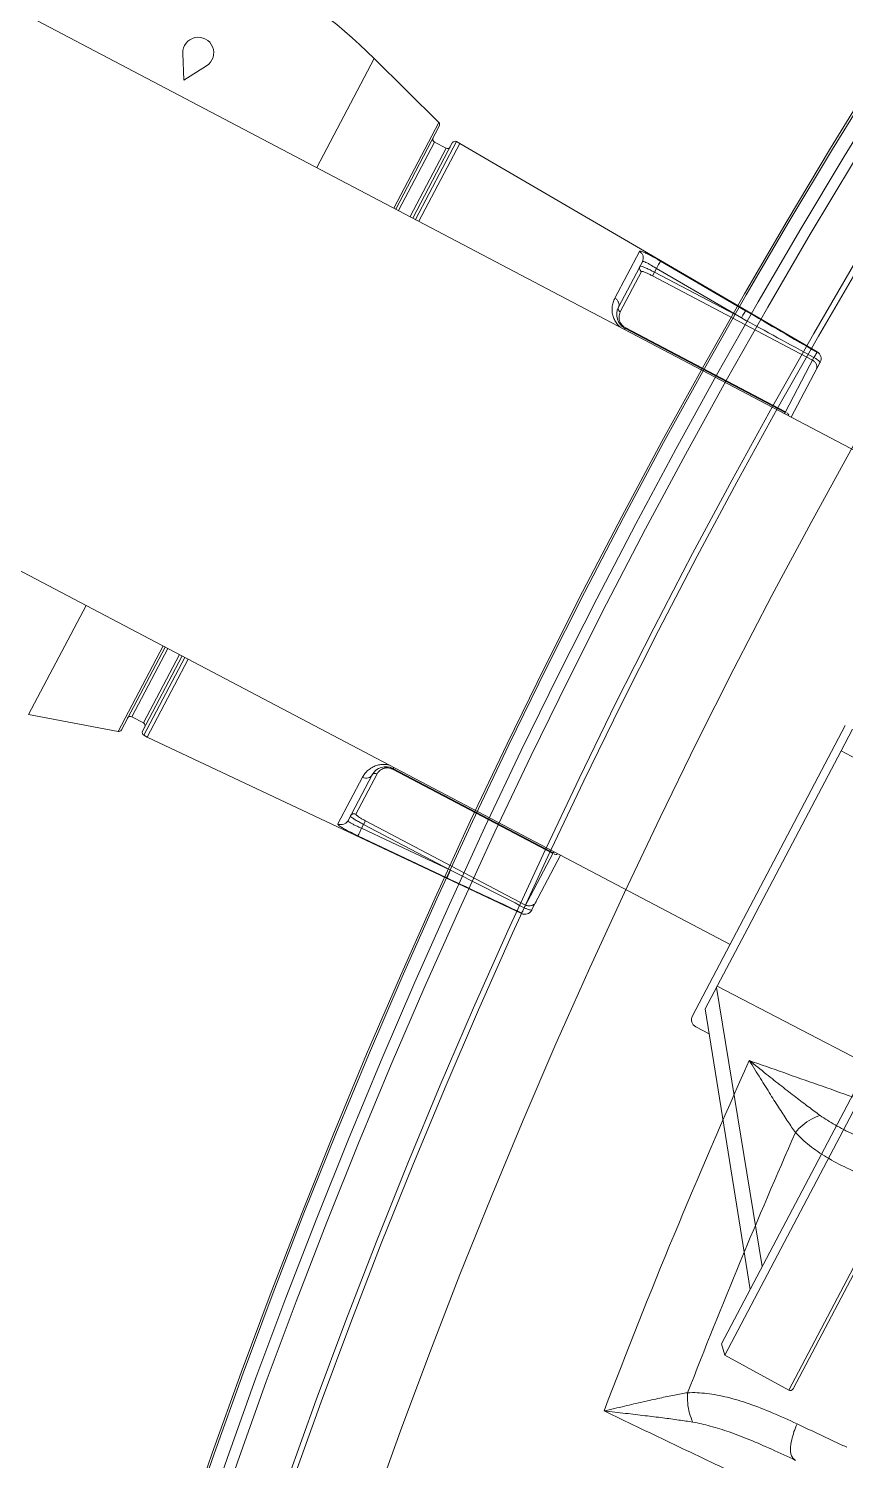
# Model space of a CAD drawing. Header units: metres. Extents: x 1628 to 1845, y 824 to 931.
# Drawn here: x 1706.6422 to 1706.7478, y 879.872 to 880.0572 of the extents above; entities that cross this region are included whole.
import ezdxf

# ---------------------------------------------------------------- set-up
doc = ezdxf.new("R2010")
doc.units = ezdxf.units.M
doc.header["$LTSCALE"] = 0.15
doc.layers.add('hidrosanitário', color=26, linetype='Continuous', lineweight=0)

msp = doc.modelspace()

# ---------------------------------------------------------------- linework, layer by layer
at = {"layer": 'hidrosanitário'}
for p, q in [((1706.50247, 880.13239), (1706.76267, 879.9954)), ((1706.47266, 880.07575), (1706.73286, 879.93877))]:
    msp.add_line(p, q, dxfattribs=at)
at = {"layer": 'hidrosanitário', "linetype": 'Continuous'}
for p, q in [((1706.66224, 880.05053), (1706.66211, 880.05399)), ((1706.67942, 880.03923), (1706.68685, 880.05334)), ((1706.6952, 880.04505), (1706.68685, 880.05334)), ((1706.66517, 880.05238), (1706.66224, 880.05053)), ((1706.68938, 880.03399), (1706.6952, 880.04505)), ((1706.68963, 880.03386), (1706.69527, 880.04458)), ((1706.69464, 880.04252), (1706.68998, 880.03367)), ((1706.69184, 880.03269), (1706.69695, 880.0424)), ((1706.69219, 880.03251), (1706.69749, 880.04257)), ((1706.69264, 880.03227), (1706.69794, 880.04234)), ((1706.69614, 880.04173), (1706.69464, 880.04252)), ((1706.69794, 880.04234), (1706.69749, 880.04257)), ((1706.74414, 880.01538), (1706.69794, 880.04234)), ((1706.69614, 880.04173), (1706.69149, 880.03288)), ((1706.72114, 880.02837), (1706.71797, 880.02234)), ((1706.71843, 880.02116), (1706.72153, 880.02705)), ((1706.73487, 880.0207), (1706.72387, 880.02712)), ((1706.71867, 880.02055), (1706.72142, 880.02576)), ((1706.72282, 880.02521), (1706.72333, 880.02618)), ((1706.72282, 880.02521), (1706.74353, 880.01431)), ((1706.72307, 880.02569), (1706.73433, 880.01977)), ((1706.73433, 880.01977), (1706.72333, 880.02618)), ((1706.71931, 880.01854), (1706.71926, 880.01845)), ((1706.71926, 880.01846), (1706.73997, 880.00755)), ((1706.74002, 880.00764), (1706.71931, 880.01854)), ((1706.73997, 880.00755), (1706.74371, 880.01465)), ((1706.74077, 880.00693), (1706.74452, 880.01405)), ((1706.7441, 880.01531), (1706.74414, 880.01538)), ((1706.64218, 879.96849), (1706.64961, 879.9826)), ((1706.65374, 879.96629), (1706.65956, 879.97736)), ((1706.65417, 879.9665), (1706.65981, 879.97722)), ((1706.66017, 879.97704), (1706.65551, 879.96819)), ((1706.65691, 879.96635), (1706.66203, 879.97606)), ((1706.66167, 879.97625), (1706.65701, 879.9674)), ((1706.65708, 879.96581), (1706.66238, 879.97587)), ((1706.65752, 879.96557), (1706.66282, 879.97564)), ((1706.65374, 879.96629), (1706.64218, 879.96849)), ((1706.65701, 879.9674), (1706.65551, 879.96819)), ((1706.74776, 879.96709), (1706.72799, 879.92952)), ((1706.74869, 879.9666), (1706.74722, 879.9638)), ((1706.65752, 879.96557), (1706.65708, 879.96581)), ((1706.7059, 879.94274), (1706.65752, 879.96557)), ((1706.74722, 879.9638), (1706.73671, 879.94383)), ((1706.74722, 879.9638), (1706.76663, 879.95337)), ((1706.68535, 879.96038), (1706.68217, 879.95435)), ((1706.68658, 879.96067), (1706.68348, 879.95478)), ((1706.68448, 879.9556), (1706.68722, 879.96081)), ((1706.68924, 879.96142), (1706.68928, 879.96151)), ((1706.68924, 879.96142), (1706.70995, 879.95052)), ((1706.68928, 879.96151), (1706.70999, 879.95061)), ((1706.76819, 879.95633), (1706.73174, 879.88709)), ((1706.76912, 879.95584), (1706.73217, 879.88566)), ((1706.68573, 879.95475), (1706.68522, 879.95378)), ((1706.68522, 879.95378), (1706.69673, 879.94835)), ((1706.69673, 879.94835), (1706.68547, 879.95427)), ((1706.70643, 879.94385), (1706.68573, 879.95475)), ((1706.68475, 879.9528), (1706.69626, 879.94737)), ((1706.74045, 879.88111), (1706.77747, 879.95145)), ((1706.77784, 879.95125), (1706.74101, 879.88129)), ((1706.70625, 879.94351), (1706.70999, 879.95061)), ((1706.70721, 879.94318), (1706.71096, 879.9503)), ((1706.73671, 879.94383), (1706.73515, 879.94088)), ((1706.7059, 879.94274), (1706.70593, 879.94281)), ((1706.73515, 879.94088), (1706.72965, 879.93042)), ((1706.737, 879.89709), (1706.73112, 879.93321)), ((1706.75075, 879.92321), (1706.7312, 879.93337)), ((1706.72965, 879.93042), (1706.73243, 879.91297)), ((1706.73016, 879.92719), (1706.72843, 879.9281)), ((1706.73243, 879.91297), (1706.73544, 879.89413)), ((1706.73174, 879.88709), (1706.73217, 879.88566)), ((1706.73217, 879.88566), (1706.74044, 879.88112))]:
    msp.add_line(p, q, dxfattribs=at)
at = {"layer": 'hidrosanitário', "color": 252}
for radius in [0.90615, 0.90588, 0.90411, 0.90269, 0.89582, 0.89514, 0.88421]:
    msp.add_circle((1707.52082, 879.57185), radius, dxfattribs=at)
at = {"layer": 'hidrosanitário', "linetype": 'Continuous'}
for centre, radius, start, end in [((1706.63755, 880.00363), 0.07, 45.2353, 79.2353), ((1706.66411, 880.05407), 0.002, 302.2353, 182.2353), ((1706.69492, 880.04477), 0.0004, 332.2353, 45.2353), ((1706.69483, 880.04287), 0.0004, 152.2353, 242.2353), ((1706.69633, 880.04208), 0.0004, 242.2353, 332.2353), ((1706.69731, 880.04222), 0.0004, 62.2353, 152.2353), ((1706.7202, 880.02022), 0.002, 152.2353, 242.2189), ((1706.72001, 880.01988), 0.00151, 223.7368, 236.1725), ((1706.74363, 880.01451), 0.001, 332.2353, 59.7353), ((1706.65532, 879.96784), 0.0004, 62.2353, 152.2353), ((1706.65381, 879.96669), 0.0004, 259.2353, 332.2353), ((1706.65727, 879.96616), 0.0004, 152.2353, 242.2353), ((1706.65683, 879.96704), 0.0004, 332.2353, 62.2353), ((1706.68835, 879.95974), 0.002, 62.2473, 152.2353), ((1706.68853, 879.96008), 0.00152, 62.2289, 84.2334), ((1706.70633, 879.94365), 0.001, 244.7353, 332.2353), ((1706.72892, 879.92903), 0.00105, 152.2353, 242.2353), ((1706.74064, 879.88148), 0.00042, 241.2353, 332.2353)]:
    msp.add_arc(centre, radius, start, end, dxfattribs=at)
at = {"layer": 'hidrosanitário', "color": 252}
for radius, start, end in [(0.8607, 155.86699, 159.13301), (0.85147, 156.27373, 158.72624)]:
    msp.add_arc((1707.52082, 879.57185), radius, start, end, dxfattribs=at)
at = {"layer": 'hidrosanitário', "linetype": 'Continuous'}
for points, knots in [([(1706.72387, 880.02712), (1706.72365, 880.02725), (1706.72322, 880.02749), (1706.72261, 880.02783), (1706.72207, 880.02811), (1706.72162, 880.0283), (1706.72136, 880.02841), (1706.72117, 880.02841), (1706.72114, 880.02837)], [0, 0, 0, 0, 0.383362, 0.743493, 1.055002, 1.296434, 1.452291, 1.522134, 1.522134, 1.522134, 1.522134]), ([(1706.72153, 880.02705), (1706.72159, 880.02716), (1706.72166, 880.02741), (1706.72163, 880.02779), (1706.72145, 880.02814), (1706.72125, 880.02831), (1706.72114, 880.02837)], [0, 0, 0, 0, 0.1881541, 0.376733, 0.5659239, 0.755574, 0.755574, 0.755574, 0.755574]), ([(1706.72333, 880.02618), (1706.72319, 880.02627), (1706.7229, 880.02644), (1706.7225, 880.02668), (1706.72215, 880.02688), (1706.72185, 880.02701), (1706.72167, 880.02709), (1706.72154, 880.02708), (1706.72153, 880.02705)], [0, 0, 0, 0, 0.256341, 0.496326, 0.70375, 0.864354, 0.968157, 1.01727, 1.01727, 1.01727, 1.01727]), ([(1706.72333, 880.02618), (1706.7234, 880.02629), (1706.72352, 880.02651), (1706.72369, 880.02679), (1706.7238, 880.02699), (1706.72386, 880.02709), (1706.72387, 880.02712)], [0, 0, 0, 0, 0.1967348, 0.3691027, 0.490051, 0.5405995, 0.5405995, 0.5405995, 0.5405995]), ([(1706.72142, 880.02576), (1706.72134, 880.0258), (1706.72121, 880.02593), (1706.72113, 880.02618), (1706.72117, 880.02636), (1706.72121, 880.02644)], [0, 0, 0, 0, 0.1293195, 0.2581645, 0.3865282, 0.3865282, 0.3865282, 0.3865282]), ([(1706.72121, 880.02644), (1706.72122, 880.02647), (1706.72141, 880.02644), (1706.72164, 880.02637), (1706.72206, 880.02619), (1706.72254, 880.02597), (1706.72289, 880.02579), (1706.72307, 880.02569)], [0, 0, 0, 0, 0.060668, 0.205865, 0.428175, 0.70724, 1.016274, 1.016274, 1.016274, 1.016274]), ([(1706.72142, 880.02576), (1706.72143, 880.02579), (1706.72157, 880.02578), (1706.72175, 880.02572), (1706.72206, 880.02559), (1706.72242, 880.02542), (1706.72269, 880.02529), (1706.72282, 880.02521)], [0, 0, 0, 0, 0.04644, 0.1555885, 0.3225791, 0.5322762, 0.7639218, 0.7639218, 0.7639218, 0.7639218]), ([(1706.71797, 880.02234), (1706.71787, 880.02215), (1706.71771, 880.02177), (1706.7176, 880.02117), (1706.7176, 880.02056), (1706.71772, 880.01997), (1706.71795, 880.01942), (1706.71828, 880.01894), (1706.71855, 880.01867), (1706.71868, 880.01856)], [0, 0, 0, 0, 0.311937, 0.615057, 0.913828, 1.211986, 1.511375, 1.809281, 2.075705, 2.075705, 2.075705, 2.075705]), ([(1706.71843, 880.02116), (1706.71848, 880.02125), (1706.71853, 880.02147), (1706.71847, 880.02181), (1706.71827, 880.02212), (1706.71808, 880.02227), (1706.71797, 880.02234)], [0, 0, 0, 0, 0.1586978, 0.3262556, 0.5058432, 0.6939766, 0.6939766, 0.6939766, 0.6939766]), ([(1706.71867, 880.02055), (1706.7186, 880.02059), (1706.71847, 880.0207), (1706.71837, 880.02093), (1706.71839, 880.02109), (1706.71843, 880.02116)], [0, 0, 0, 0, 0.1281554, 0.2478918, 0.3585709, 0.3585709, 0.3585709, 0.3585709]), ([(1706.71892, 880.01883), (1706.71888, 880.01887), (1706.71877, 880.019), (1706.71863, 880.01924), (1706.71852, 880.01956), (1706.71849, 880.01989), (1706.71854, 880.02023), (1706.71862, 880.02045), (1706.71867, 880.02055)], [0, 0, 0, 0, 0.0837756, 0.250863, 0.4161317, 0.5810478, 0.7488806, 0.9242107, 0.9242107, 0.9242107, 0.9242107]), ([(1706.73433, 880.01977), (1706.73439, 880.01988), (1706.73451, 880.0201), (1706.73468, 880.02038), (1706.73479, 880.02058), (1706.73485, 880.02067), (1706.73487, 880.0207)], [0, 0, 0, 0, 0.196773, 0.3691655, 0.4901134, 0.5406311, 0.5406311, 0.5406311, 0.5406311]), ([(1706.74371, 880.01465), (1706.74214, 880.01551), (1706.73901, 880.01721), (1706.73589, 880.01892), (1706.73433, 880.01977)], [0, 0, 0, 0, 2.676588, 5.343447, 5.343447, 5.343447, 5.343447]), ([(1706.7441, 880.01531), (1706.74256, 880.01621), (1706.73948, 880.01801), (1706.7364, 880.01981), (1706.73487, 880.0207)], [0, 0, 0, 0, 2.678908, 5.348033, 5.348033, 5.348033, 5.348033]), ([(1706.71926, 880.01845), (1706.71927, 880.01845), (1706.71926, 880.0184), (1706.71924, 880.01835), (1706.71922, 880.0183), (1706.71922, 880.01828)], [0, 0, 0, 0, 0.01598449, 0.05765408, 0.09272913, 0.09272913, 0.09272913, 0.09272913]), ([(1706.74353, 880.01431), (1706.74364, 880.01425), (1706.74385, 880.01409), (1706.74404, 880.01373), (1706.74409, 880.01334), (1706.74401, 880.01308), (1706.74395, 880.01297)], [0, 0, 0, 0, 0.1950565, 0.3898731, 0.5843497, 0.7785854, 0.7785854, 0.7785854, 0.7785854]), ([(1706.74371, 880.01465), (1706.74373, 880.01469), (1706.74378, 880.01478), (1706.74386, 880.0149), (1706.74393, 880.01502), (1706.74399, 880.01513), (1706.74404, 880.01522), (1706.74408, 880.01527), (1706.7441, 880.0153), (1706.7441, 880.01531)], [0, 0, 0, 0, 0.072719, 0.1467175, 0.2177661, 0.2812752, 0.332701, 0.3680286, 0.3843114, 0.3843114, 0.3843114, 0.3843114]), ([(1706.74371, 880.01465), (1706.74382, 880.01459), (1706.74402, 880.01447), (1706.74428, 880.01429), (1706.74443, 880.01415), (1706.74448, 880.01405), (1706.74449, 880.01403)], [0, 0, 0, 0, 0.1899533, 0.3547756, 0.4699753, 0.5069739, 0.5069739, 0.5069739, 0.5069739]), ([(1706.73992, 880.00738), (1706.73993, 880.00739), (1706.73994, 880.00743), (1706.73996, 880.00748), (1706.73997, 880.00752), (1706.73998, 880.00755), (1706.73997, 880.00755)], [0.02205402, 0.02205402, 0.02205402, 0.02205402, 0.04312583, 0.07896182, 0.10364156, 0.11448636, 0.11448636, 0.11448636, 0.11448636]), ([(1706.74018, 880.00753), (1706.74023, 880.0075), (1706.74033, 880.00741), (1706.74041, 880.00731), (1706.74044, 880.00726)], [0, 0, 0, 0, 0.096565, 0.1907071, 0.1907071, 0.1907071, 0.1907071]), ([(1706.68887, 879.96193), (1706.68869, 879.96198), (1706.68831, 879.96205), (1706.68772, 879.96204), (1706.68712, 879.96191), (1706.68656, 879.96166), (1706.68606, 879.96131), (1706.68565, 879.96088), (1706.68544, 879.96055), (1706.68535, 879.96038)], [0.02311, 0.02311, 0.02311, 0.02311, 0.295783, 0.60018, 0.904946, 1.207916, 1.511676, 1.815282, 2.098379, 2.098379, 2.098379, 2.098379]), ([(1706.68658, 879.96067), (1706.68653, 879.96058), (1706.68638, 879.96041), (1706.68607, 879.96027), (1706.6857, 879.96025), (1706.68546, 879.96033), (1706.68535, 879.96038)], [0, 0, 0, 0, 0.1586966, 0.3262538, 0.5058416, 0.6939766, 0.6939766, 0.6939766, 0.6939766]), ([(1706.68722, 879.96081), (1706.68715, 879.96085), (1706.68698, 879.9609), (1706.68674, 879.96085), (1706.68662, 879.96073), (1706.68658, 879.96067)], [0, 0, 0, 0, 0.128156, 0.2478925, 0.3585709, 0.3585709, 0.3585709, 0.3585709]), ([(1706.68722, 879.96081), (1706.68725, 879.96087), (1706.68732, 879.96098), (1706.68745, 879.96113), (1706.68758, 879.96126), (1706.68772, 879.96136), (1706.68786, 879.96144), (1706.688, 879.9615), (1706.68815, 879.96155), (1706.68829, 879.96158), (1706.68843, 879.96159), (1706.68856, 879.9616), (1706.68864, 879.96159), (1706.68869, 879.96159)], [0, 0, 0, 0, 0.1027703, 0.1986303, 0.2888565, 0.3743441, 0.455851, 0.5339027, 0.6088965, 0.681186, 0.7505055, 0.8164855, 0.8791453, 0.8791453, 0.8791453, 0.8791453]), ([(1706.68928, 879.96151), (1706.68929, 879.9615), (1706.68933, 879.96155), (1706.68936, 879.96158), (1706.68939, 879.96163), (1706.6894, 879.96165)], [0, 0, 0, 0, 0.0159861, 0.05765857, 0.09273376, 0.09273376, 0.09273376, 0.09273376]), ([(1706.68547, 879.95427), (1706.68529, 879.95437), (1706.68495, 879.95456), (1706.68449, 879.95482), (1706.68411, 879.95507), (1706.68391, 879.95522), (1706.68378, 879.95535), (1706.6838, 879.95539)], [0, 0, 0, 0, 0.309061, 0.588136, 0.810449, 0.955625, 1.016274, 1.016274, 1.016274, 1.016274]), ([(1706.68448, 879.9556), (1706.6844, 879.95564), (1706.68422, 879.95568), (1706.68397, 879.9556), (1706.68384, 879.95547), (1706.6838, 879.95539)], [0, 0, 0, 0, 0.1293334, 0.2581767, 0.3865282, 0.3865282, 0.3865282, 0.3865282]), ([(1706.68573, 879.95475), (1706.68559, 879.95482), (1706.68533, 879.95496), (1706.68498, 879.95516), (1706.6847, 879.95535), (1706.68455, 879.95546), (1706.68446, 879.95557), (1706.68448, 879.9556)], [0, 0, 0, 0, 0.2316655, 0.4413705, 0.6083626, 0.7174962, 0.7639224, 0.7639224, 0.7639224, 0.7639224]), ([(1706.68217, 879.95435), (1706.68215, 879.9543), (1706.68226, 879.95415), (1706.6825, 879.95399), (1706.68291, 879.95373), (1706.68345, 879.95345), (1706.68408, 879.95313), (1706.68452, 879.95291), (1706.68475, 879.9528)], [0, 0, 0, 0, 0.069865, 0.225763, 0.467347, 0.778849, 1.1392, 1.522133, 1.522133, 1.522133, 1.522133]), ([(1706.68348, 879.95478), (1706.68342, 879.95467), (1706.68326, 879.95446), (1706.68292, 879.95428), (1706.68254, 879.95423), (1706.68229, 879.95429), (1706.68217, 879.95435)], [0, 0, 0, 0, 0.1881463, 0.3767215, 0.5659146, 0.755574, 0.755574, 0.755574, 0.755574]), ([(1706.68348, 879.95478), (1706.68347, 879.95475), (1706.68353, 879.95464), (1706.6837, 879.95453), (1706.68397, 879.95437), (1706.68433, 879.95419), (1706.68476, 879.95399), (1706.68506, 879.95385), (1706.68522, 879.95378)], [0, 0, 0, 0, 0.04913, 0.152962, 0.313671, 0.521092, 0.761233, 1.017267, 1.017267, 1.017267, 1.017267]), ([(1706.68522, 879.95378), (1706.68516, 879.95366), (1706.68506, 879.95344), (1706.68492, 879.95314), (1706.68482, 879.95294), (1706.68477, 879.95283), (1706.68475, 879.9528)], [0, 0, 0, 0, 0.1967334, 0.3691026, 0.4900582, 0.5406213, 0.5406213, 0.5406213, 0.5406213]), ([(1706.70999, 879.95061), (1706.71, 879.9506), (1706.71001, 879.95062), (1706.71004, 879.95065), (1706.71007, 879.95069), (1706.7101, 879.95073), (1706.71011, 879.95075)], [0, 0, 0, 0, 0.00774427, 0.02757535, 0.06270597, 0.09257792, 0.09257792, 0.09257792, 0.09257792]), ([(1706.71013, 879.95044), (1706.71019, 879.95042), (1706.71031, 879.95039), (1706.71044, 879.95038), (1706.7105, 879.95038)], [0, 0, 0, 0, 0.0965649, 0.1907071, 0.1907071, 0.1907071, 0.1907071]), ([(1706.69673, 879.94835), (1706.69667, 879.94823), (1706.69656, 879.94801), (1706.69642, 879.94771), (1706.69632, 879.94751), (1706.69628, 879.9474), (1706.69626, 879.94737)], [0, 0, 0, 0, 0.1967733, 0.3691669, 0.490117, 0.5406384, 0.5406384, 0.5406384, 0.5406384]), ([(1706.69673, 879.94835), (1706.69831, 879.94754), (1706.70149, 879.94593), (1706.70466, 879.94432), (1706.70625, 879.94351)], [0, 0, 0, 0, 2.666766, 5.343447, 5.343447, 5.343447, 5.343447]), ([(1706.69626, 879.94737), (1706.69787, 879.94661), (1706.70109, 879.94509), (1706.70432, 879.94357), (1706.70593, 879.94281)], [0, 0, 0, 0, 2.669032, 5.348033, 5.348033, 5.348033, 5.348033]), ([(1706.70643, 879.94385), (1706.70655, 879.94379), (1706.7068, 879.94371), (1706.7072, 879.94375), (1706.70755, 879.94394), (1706.70772, 879.94415), (1706.70778, 879.94426)], [0, 0, 0, 0, 0.1950566, 0.3898731, 0.5843496, 0.7785854, 0.7785854, 0.7785854, 0.7785854]), ([(1706.70593, 879.94281), (1706.70594, 879.94282), (1706.70595, 879.94285), (1706.70598, 879.94292), (1706.70603, 879.94302), (1706.70609, 879.94316), (1706.70617, 879.94332), (1706.70622, 879.94344), (1706.70625, 879.94351)], [0, 0, 0, 0, 0.0150816, 0.0507024, 0.10786, 0.1852656, 0.2792739, 0.3843175, 0.3843175, 0.3843175, 0.3843175]), ([(1706.70625, 879.94351), (1706.70637, 879.94345), (1706.70658, 879.94335), (1706.70687, 879.94324), (1706.70708, 879.9432), (1706.70719, 879.94321), (1706.70721, 879.94321)], [0, 0, 0, 0, 0.1899534, 0.3547767, 0.4699748, 0.5059129, 0.5059129, 0.5059129, 0.5059129])]:
    msp.add_open_spline(points, degree=3, knots=knots, dxfattribs=at)
for points in [[(1706.74449, 880.01403), (1706.74449, 880.01401), (1706.74449, 880.014), (1706.74449, 880.01398)], [(1706.70721, 879.94321), (1706.70722, 879.94322), (1706.70724, 879.94323), (1706.70725, 879.94325)]]:
    msp.add_open_spline(points, degree=3, dxfattribs=at)
at = {"layer": 'hidrosanitário', "color": 252}
for points, start_tangent, end_tangent in [([(1706.74131, 879.91445), (1706.74034, 879.91585), (1706.73927, 879.91748), (1706.73809, 879.91934), (1706.73679, 879.92143), (1706.73534, 879.92375)], (-0.586252, 0.810129), (-0.529574, 0.848264)), ([(1706.7445, 879.91665), (1706.74301, 879.91775), (1706.74136, 879.919), (1706.73954, 879.92042), (1706.73754, 879.922), (1706.73534, 879.92375)], (-0.813413, 0.581687), (-0.781968, 0.623319)), ([(1706.73534, 879.92375), (1706.74425, 879.92061), (1706.75312, 879.91748), (1706.76196, 879.91435)], (0.943176, -0.332293), (0.9425, -0.334206)), ([(1706.74131, 879.91446), (1706.74227, 879.9154), (1706.74337, 879.91615), (1706.7445, 879.91665)], (0.651048, 0.759036), (0.952031, 0.306002)), ([(1706.75738, 879.91075), (1706.75417, 879.91193), (1706.75128, 879.91309), (1706.7487, 879.91425), (1706.74643, 879.91543), (1706.7445, 879.91665)], (-0.942586, 0.333963), (-0.81311, 0.58211)), ([(1706.75417, 879.90729), (1706.75087, 879.90855), (1706.74792, 879.90986), (1706.74534, 879.91125), (1706.74312, 879.91277), (1706.74131, 879.91445)], (-0.941296, 0.337581), (-0.667885, 0.744265)), ([(1706.71657, 879.87843), (1706.71923, 879.87905), (1706.72163, 879.87961), (1706.72378, 879.88009), (1706.72569, 879.88049), (1706.72737, 879.88079)], (0.974278, 0.225348), (0.987389, 0.158312)), ([(1706.72736, 879.88078), (1706.72738, 879.87944), (1706.72762, 879.87813), (1706.72806, 879.87698)], (-0.076238, -0.99709), (0.456846, -0.889546)), ([(1706.72737, 879.88078), (1706.72985, 879.88069), (1706.73249, 879.8802), (1706.73531, 879.87936), (1706.73831, 879.8782), (1706.74152, 879.87676)], (0.998511, 0.05455), (0.904352, -0.426788)), ([(1706.73923, 879.8676), (1706.73358, 879.8703), (1706.72509, 879.87435), (1706.71657, 879.87843)], (-0.902671, 0.430331), (-0.901893, 0.43196)), ([(1706.71657, 879.87843), (1706.71936, 879.87812), (1706.72189, 879.87782), (1706.72418, 879.87754), (1706.72624, 879.87726), (1706.72806, 879.87698)], (0.993688, -0.112182), (0.986485, -0.163855)), ([(1706.72806, 879.87698), (1706.7303, 879.87647), (1706.73275, 879.87571), (1706.7354, 879.8747), (1706.73825, 879.87347), (1706.74134, 879.87204)], (0.986577, -0.163294), (0.90267, -0.430333)), ([(1706.74152, 879.87676), (1706.74083, 879.87468), (1706.74096, 879.87237)], (-0.418964, -0.908003), (0.570999, -0.820951)), ([(1706.74152, 879.87676), (1706.74364, 879.87576)], (0.904326, -0.426842), (0.904399, -0.426687)), ([(1706.74364, 879.87576), (1706.74579, 879.87475)], (0.904399, -0.426687), (0.904473, -0.426531)), ([(1706.74579, 879.87475), (1706.74796, 879.87373)], (0.904473, -0.426531), (0.904548, -0.426372)), ([(1706.74096, 879.87237), (1706.74134, 879.87204)], (0.570999, -0.820951), (0.902667, -0.430341))]:
    msp.add_spline(points, degree=3, dxfattribs=dict(at, start_tangent=start_tangent, end_tangent=end_tangent))

doc.saveas('drawing.dxf')
